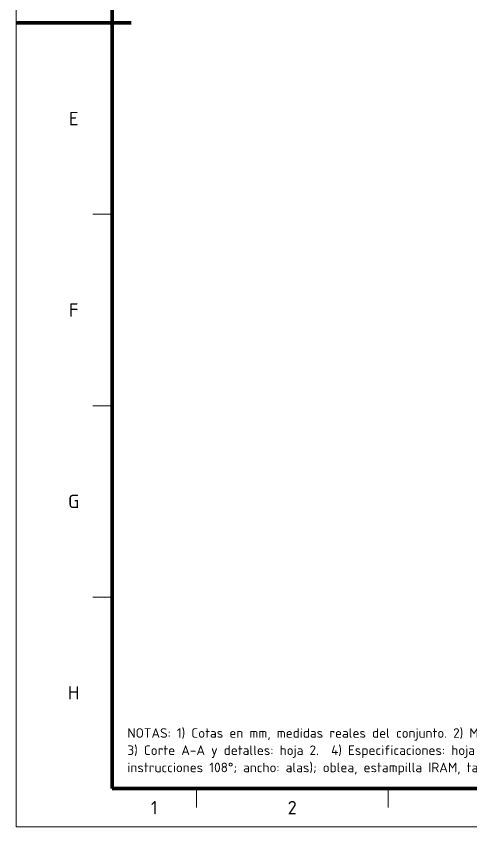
# Model space of a CAD drawing. Header units: millimetres. Extents: x 0 to 2382, y 0 to 420.
# Drawn here: x 0 to 118.6, y 0 to 211.7 of the extents above; entities that cross this region are included whole.
import ezdxf
from ezdxf.enums import TextEntityAlignment as Align

# ---------------------------------------------------------------- set-up
doc = ezdxf.new("R2010")
doc.units = ezdxf.units.MM
for name, color, linetype, lineweight in [('06-TEXTO', 7, 'CONTINUOUS', 25), ('07-RECUADRO', 7, 'CONTINUOUS', 70), ('08-FINA', 5, 'CONTINUOUS', 18)]:
    doc.layers.add(name, color=color, linetype=linetype, lineweight=lineweight)
doc.styles.add('ISO3098', font='isocpeur.ttf')

msp = doc.modelspace()

# ---------------------------------------------------------------- linework, layer by layer
at = {"layer": '07-RECUADRO'}
msp.add_line((0, 210), (30, 210), dxfattribs=at)
msp.add_lwpolyline([(25, 10), (584, 10), (584, 410), (25, 410)], close=True, dxfattribs=at)
at = {"layer": '08-FINA'}
for p, q in [((25, 160), (20, 160)), ((25, 110), (20, 110)), ((25, 60), (20, 60)), ((47, 10), (47, 5)), ((97, 10), (97, 5))]:
    msp.add_line(p, q, dxfattribs=at)
msp.add_lwpolyline([(0, 0), (594, 0), (594, 420), (0, 420)], close=True, dxfattribs=at)

# ---------------------------------------------------------------- texts
at = {"layer": '06-TEXTO', "style": 'ISO3098'}
for s, p in [('E', (15, 185)), ('F', (15, 135)), ('G', (15, 85)), ('H', (15, 35)), ('1', (36, 5)), ('2', (72, 5))]:
    msp.add_text(s, height=3.5, dxfattribs=at).set_placement(p, align=Align.MIDDLE_CENTER)
for s, p in [('NOTAS: 1) Cotas en mm, medidas reales del conjunto. 2) Método de proyección ISO E (IRAM 4501).', (29, 22.5)), ('3) Corte A-A y detalles: hoja 2.  4) Especificaciones: hoja 3.  5) Rayado = etiqueta (fino: panel de', (29, 18)), ('instrucciones 108°; ancho: alas); oblea, estampilla IRAM, tarjeta AGC, faja, precinto y marcado: hoja 4.', (29, 13.5))]:
    msp.add_text(s, height=2.5, dxfattribs=at).set_placement(p, align=Align.BOTTOM_LEFT)

doc.saveas('drawing.dxf')
